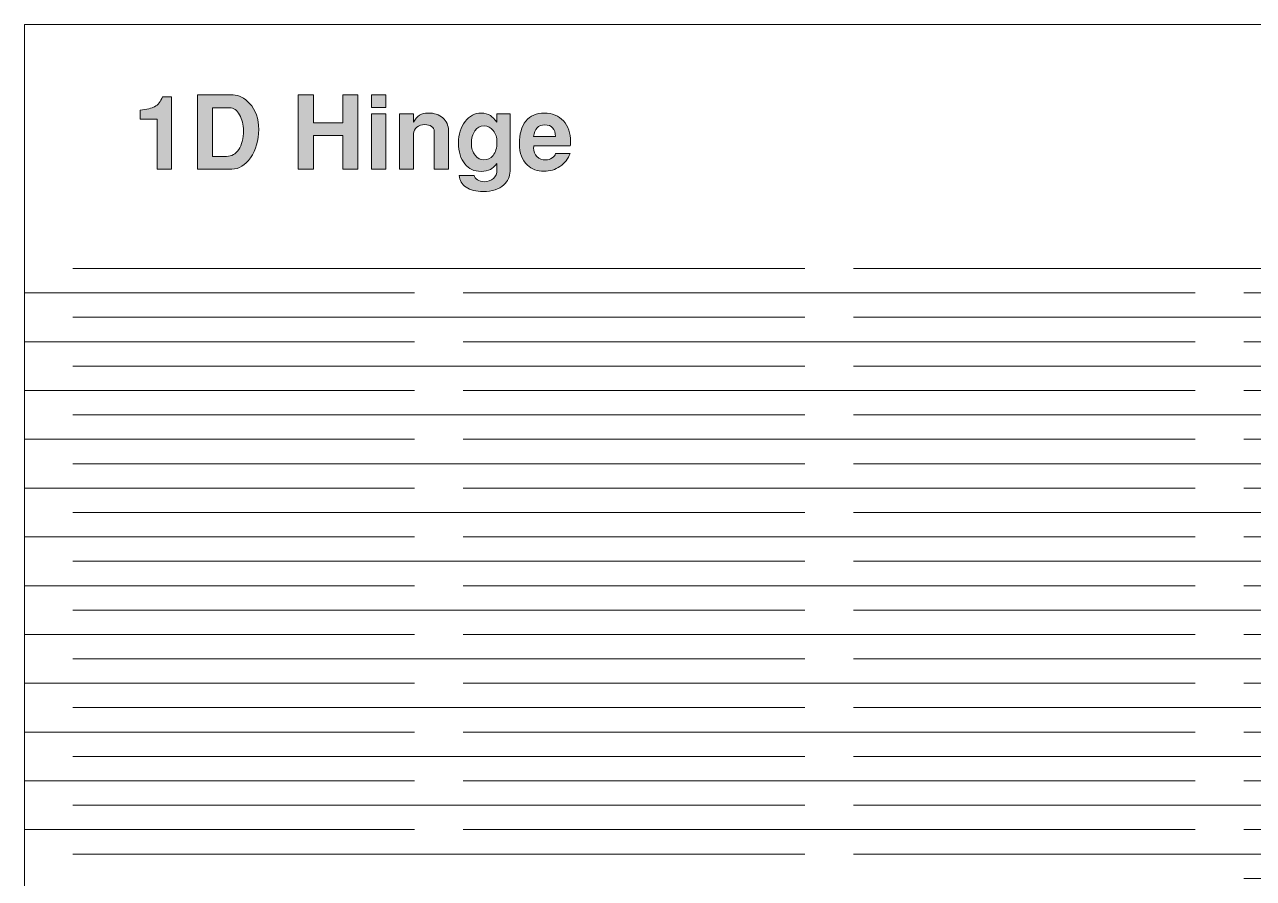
# Model space of a CAD drawing. Header units: inches. Extents: x 0.51 to 4.61, y -3.99 to -0.49.
# Drawn here: x 0.505 to 3.023, y -2.241 to -0.491 of the extents above; entities that cross this region are included whole.
import ezdxf

# ---------------------------------------------------------------- set-up
doc = ezdxf.new("R2010")
doc.units = ezdxf.units.IN
doc.header["$MEASUREMENT"] = 0
doc.layers.add('Layer 1', color=7, linetype='Continuous')

# ---------------------------------------------------------------- blocks, each defined once
blk = doc.blocks.new('block 2')
at = {"layer": 'Layer 1', "color": 7, "lineweight": 5, "true_color": 0xffffff}
for points in [[(0.6041, -0.9907), (2.1041, -0.9907)], [(2.2041, -0.9907), (3.7041, -0.9907)], [(0.505, -1.0407), (1.3041, -1.0407)], [(1.4041, -1.0407), (2.9041, -1.0407)], [(3.0041, -1.0407), (4.5041, -1.0407)], [(0.6041, -1.0907), (2.1041, -1.0907)], [(2.2041, -1.0907), (3.7041, -1.0907)], [(0.505, -1.1407), (1.3041, -1.1407)], [(1.4041, -1.1407), (2.9041, -1.1407)], [(3.0041, -1.1407), (4.5041, -1.1407)], [(0.6041, -1.1907), (2.1041, -1.1907)], [(2.2041, -1.1907), (3.7041, -1.1907)], [(0.505, -1.2407), (1.3041, -1.2407)], [(1.4041, -1.2407), (2.9041, -1.2407)], [(3.0041, -1.2407), (4.5041, -1.2407)], [(0.6041, -1.2907), (2.1041, -1.2907)], [(2.2041, -1.2907), (3.7041, -1.2907)], [(0.505, -1.3407), (1.3041, -1.3407)], [(1.4041, -1.3407), (2.9041, -1.3407)], [(3.0041, -1.3407), (4.5041, -1.3407)], [(0.6041, -1.3907), (2.1041, -1.3907)], [(2.2041, -1.3907), (3.7041, -1.3907)], [(0.505, -1.4407), (1.3041, -1.4407)], [(1.4041, -1.4407), (2.9041, -1.4407)], [(3.0041, -1.4407), (4.5041, -1.4407)], [(0.6041, -1.4907), (2.1041, -1.4907)], [(2.2041, -1.4907), (3.7041, -1.4907)], [(0.505, -1.5407), (1.3041, -1.5407)], [(1.4041, -1.5407), (2.9041, -1.5407)], [(3.0041, -1.5407), (4.5041, -1.5407)], [(0.6041, -1.5907), (2.1041, -1.5907)], [(2.2041, -1.5907), (3.7041, -1.5907)], [(0.505, -1.6407), (1.3041, -1.6407)], [(1.4041, -1.6407), (2.9041, -1.6407)], [(3.0041, -1.6407), (4.5041, -1.6407)], [(0.6041, -1.6907), (2.1041, -1.6907)], [(2.2041, -1.6907), (3.7041, -1.6907)], [(0.505, -1.7406), (1.3041, -1.7406)], [(1.4041, -1.7406), (2.9041, -1.7406)], [(3.0041, -1.7406), (4.5041, -1.7406)], [(0.6041, -1.7906), (2.1041, -1.7906)], [(2.2041, -1.7906), (3.7041, -1.7906)], [(0.505, -1.8406), (1.3041, -1.8406)], [(1.4041, -1.8406), (2.9041, -1.8406)], [(3.0041, -1.8406), (4.5041, -1.8406)], [(0.6041, -1.8906), (2.1041, -1.8906)], [(2.2041, -1.8906), (3.7041, -1.8906)], [(0.505, -1.9406), (1.3041, -1.9406)], [(1.4041, -1.9406), (2.9041, -1.9406)], [(3.0041, -1.9406), (4.5041, -1.9406)], [(0.6041, -1.9906), (2.1041, -1.9906)], [(2.2041, -1.9906), (3.7041, -1.9906)], [(0.505, -2.0406), (1.3041, -2.0406)], [(1.4041, -2.0406), (2.9041, -2.0406)], [(3.0041, -2.0406), (4.5041, -2.0406)], [(0.6041, -2.0906), (2.1041, -2.0906)], [(2.2041, -2.0906), (3.7041, -2.0906)], [(0.505, -2.1406), (1.3041, -2.1406)], [(1.4041, -2.1406), (2.9041, -2.1406)], [(3.0041, -2.1406), (4.5041, -2.1406)], [(0.6041, -2.1906), (2.1041, -2.1906)], [(2.2041, -2.1906), (3.7041, -2.1906)], [(3.0041, -2.2406), (4.5041, -2.2406)]]:
    blk.add_lwpolyline(points, dxfattribs=at)
blk = doc.blocks.new('block 3')
at = {"layer": 'Layer 1', "true_color": 0xed1f24}
h = blk.add_hatch(color=240, dxfattribs=at)
h.dxf.hatch_style = 2
edge = h.paths.add_edge_path()
edge.add_spline(control_points=[(0.8062, -0.7868), (0.8062, -0.7868), (0.777, -0.7868), (0.777, -0.7868), (0.777, -0.7868), (0.777, -0.6847), (0.777, -0.6847), (0.777, -0.6847), (0.7416, -0.6847), (0.7416, -0.6847), (0.7416, -0.6847), (0.7416, -0.6658), (0.7416, -0.6658), (0.7556, -0.6644), (0.7656, -0.6622), (0.7716, -0.6591), (0.7786, -0.6554), (0.7839, -0.6487), (0.7877, -0.6391), (0.7877, -0.6391), (0.8062, -0.6391), (0.8062, -0.6391), (0.8062, -0.6391), (0.8062, -0.7868), (0.8062, -0.7868)], knot_values=[0, 0, 0, 0, 1, 1, 1, 2, 2, 2, 3, 3, 3, 4, 4, 4, 5, 5, 5, 6, 6, 6, 7, 7, 7, 8, 8, 8, 8], degree=3, periodic=1)
h = blk.add_hatch(color=240, dxfattribs=at)
h.dxf.hatch_style = 2
edge = h.paths.add_edge_path()
edge.add_spline(control_points=[(0.9849, -0.7056), (0.9849, -0.7284), (0.9792, -0.7477), (0.9679, -0.7637), (0.957, -0.7791), (0.9444, -0.7868), (0.9299, -0.7868), (0.9299, -0.7868), (0.8591, -0.7868), (0.8591, -0.7868), (0.8591, -0.7868), (0.8591, -0.635), (0.8591, -0.635), (0.8591, -0.635), (0.9322, -0.635), (0.9322, -0.635), (0.9443, -0.635), (0.9556, -0.6407), (0.9662, -0.6522), (0.9787, -0.666), (0.9849, -0.6838), (0.9849, -0.7056)], knot_values=[0, 0, 0, 0, 1, 1, 1, 2, 2, 2, 3, 3, 3, 4, 4, 4, 5, 5, 5, 6, 6, 6, 7, 7, 7, 7], degree=3, periodic=1)
edge = h.paths.add_edge_path()
edge.add_spline(control_points=[(0.9535, -0.7081), (0.9535, -0.6957), (0.9509, -0.685), (0.9458, -0.6758), (0.9404, -0.6661), (0.9336, -0.6612), (0.9254, -0.6612), (0.9254, -0.6612), (0.8904, -0.6612), (0.8904, -0.6612), (0.8904, -0.6612), (0.8904, -0.7608), (0.8904, -0.7608), (0.8904, -0.7608), (0.9191, -0.7608), (0.9191, -0.7608), (0.9292, -0.7608), (0.9375, -0.7561), (0.9439, -0.7467), (0.9503, -0.7374), (0.9535, -0.7245), (0.9535, -0.7081)], knot_values=[0, 0, 0, 0, 1, 1, 1, 2, 2, 2, 3, 3, 3, 4, 4, 4, 5, 5, 5, 6, 6, 6, 7, 7, 7, 7], degree=3, periodic=1)
h = blk.add_hatch(color=240, dxfattribs=at)
h.dxf.hatch_style = 2
h.paths.add_polyline_path([(1.1883, -0.7868), (1.157, -0.7868), (1.157, -0.7181), (1.0968, -0.7181), (1.0968, -0.7868), (1.0656, -0.7868), (1.0656, -0.635), (1.0968, -0.635), (1.0968, -0.692), (1.157, -0.692), (1.157, -0.635), (1.1883, -0.635)])
h = blk.add_hatch(color=240, dxfattribs=at)
h.dxf.hatch_style = 2
h.paths.add_polyline_path([(1.2451, -0.661), (1.216, -0.661), (1.216, -0.635), (1.2451, -0.635)])
h.paths.add_polyline_path([(1.2451, -0.7868), (1.216, -0.7868), (1.216, -0.6739), (1.2451, -0.6739)])
h = blk.add_hatch(color=240, dxfattribs=at)
h.dxf.hatch_style = 2
edge = h.paths.add_edge_path()
edge.add_spline(control_points=[(1.3737, -0.7868), (1.3737, -0.7868), (1.3445, -0.7868), (1.3445, -0.7868), (1.3445, -0.7868), (1.3445, -0.7093), (1.3445, -0.7093), (1.3445, -0.7052), (1.3428, -0.7019), (1.3393, -0.6994), (1.3358, -0.697), (1.3311, -0.6958), (1.3251, -0.6958), (1.3186, -0.6958), (1.3132, -0.6975), (1.3088, -0.701), (1.3044, -0.7045), (1.3022, -0.7088), (1.3022, -0.7141), (1.3022, -0.7141), (1.3022, -0.7868), (1.3022, -0.7868), (1.3022, -0.7868), (1.2731, -0.7868), (1.2731, -0.7868), (1.2731, -0.7868), (1.2731, -0.6739), (1.2731, -0.6739), (1.2731, -0.6739), (1.3022, -0.6739), (1.3022, -0.6739), (1.3022, -0.6739), (1.3022, -0.6908), (1.3022, -0.6908), (1.3087, -0.6783), (1.3186, -0.672), (1.3318, -0.672), (1.3444, -0.672), (1.3546, -0.6753), (1.3622, -0.6818), (1.3699, -0.6884), (1.3737, -0.697), (1.3737, -0.7077), (1.3737, -0.7077), (1.3737, -0.7868), (1.3737, -0.7868)], knot_values=[0, 0, 0, 0, 1, 1, 1, 2, 2, 2, 3, 3, 3, 4, 4, 4, 5, 5, 5, 6, 6, 6, 7, 7, 7, 8, 8, 8, 9, 9, 9, 10, 10, 10, 11, 11, 11, 12, 12, 12, 13, 13, 13, 14, 14, 14, 15, 15, 15, 15], degree=3, periodic=1)
h = blk.add_hatch(color=240, dxfattribs=at)
h.dxf.hatch_style = 2
edge = h.paths.add_edge_path()
edge.add_spline(control_points=[(1.4999, -0.791), (1.4999, -0.8022), (1.4957, -0.8117), (1.4872, -0.8193), (1.4774, -0.8282), (1.4633, -0.8327), (1.4449, -0.8327), (1.4301, -0.8327), (1.4184, -0.8298), (1.4098, -0.824), (1.4013, -0.8183), (1.3967, -0.8102), (1.396, -0.8), (1.396, -0.8), (1.4266, -0.8), (1.4266, -0.8), (1.4273, -0.8033), (1.4295, -0.8062), (1.4333, -0.8088), (1.437, -0.8114), (1.4415, -0.8127), (1.4467, -0.8127), (1.4545, -0.8127), (1.4608, -0.8105), (1.4657, -0.8061), (1.4706, -0.8017), (1.4731, -0.7959), (1.4731, -0.7887), (1.4731, -0.7812), (1.473, -0.7768), (1.4729, -0.7756), (1.4682, -0.7813), (1.4638, -0.7852), (1.4597, -0.7875), (1.4546, -0.7902), (1.4483, -0.7916), (1.4406, -0.7916), (1.4266, -0.7916), (1.4155, -0.7866), (1.4073, -0.7764), (1.3986, -0.7659), (1.3943, -0.7513), (1.3943, -0.7329), (1.3943, -0.7157), (1.3988, -0.7012), (1.4077, -0.6895), (1.4166, -0.6779), (1.4277, -0.672), (1.4408, -0.672), (1.4482, -0.672), (1.4546, -0.6738), (1.4599, -0.6772), (1.4638, -0.6799), (1.4682, -0.6844), (1.4731, -0.6908), (1.4731, -0.6908), (1.4731, -0.6739), (1.4731, -0.6739), (1.4731, -0.6739), (1.4999, -0.6739), (1.4999, -0.6739), (1.4999, -0.6739), (1.4999, -0.791), (1.4999, -0.791)], knot_values=[0, 0, 0, 0, 1, 1, 1, 2, 2, 2, 3, 3, 3, 4, 4, 4, 5, 5, 5, 6, 6, 6, 7, 7, 7, 8, 8, 8, 9, 9, 9, 10, 10, 10, 11, 11, 11, 12, 12, 12, 13, 13, 13, 14, 14, 14, 15, 15, 15, 16, 16, 16, 17, 17, 17, 18, 18, 18, 19, 19, 19, 20, 20, 20, 21, 21, 21, 21], degree=3, periodic=1)
edge = h.paths.add_edge_path()
edge.add_spline(control_points=[(1.4731, -0.732), (1.4731, -0.7223), (1.4706, -0.7143), (1.4656, -0.7079), (1.4606, -0.7015), (1.4542, -0.6983), (1.4466, -0.6983), (1.4388, -0.6983), (1.4326, -0.7017), (1.4278, -0.7084), (1.4231, -0.7151), (1.4208, -0.7238), (1.4208, -0.7343), (1.4208, -0.7439), (1.4232, -0.7519), (1.4282, -0.7584), (1.4331, -0.7649), (1.4391, -0.7681), (1.4462, -0.7681), (1.454, -0.7681), (1.4603, -0.7651), (1.4651, -0.7591), (1.4704, -0.7526), (1.4731, -0.7436), (1.4731, -0.732)], knot_values=[0, 0, 0, 0, 1, 1, 1, 2, 2, 2, 3, 3, 3, 4, 4, 4, 5, 5, 5, 6, 6, 6, 7, 7, 7, 8, 8, 8, 8], degree=3, periodic=1)
h = blk.add_hatch(color=240, dxfattribs=at)
h.dxf.hatch_style = 2
edge = h.paths.add_edge_path()
edge.add_spline(control_points=[(1.6241, -0.7306), (1.6241, -0.7339), (1.6239, -0.7369), (1.6235, -0.7395), (1.6235, -0.7395), (1.5487, -0.7395), (1.5487, -0.7395), (1.5484, -0.7404), (1.5483, -0.7417), (1.5483, -0.7435), (1.5483, -0.7509), (1.5505, -0.7568), (1.5551, -0.7613), (1.5596, -0.7658), (1.5655, -0.7681), (1.5728, -0.7681), (1.5777, -0.7681), (1.5821, -0.7667), (1.5862, -0.7639), (1.59, -0.7613), (1.5923, -0.7583), (1.5933, -0.755), (1.5933, -0.755), (1.6229, -0.755), (1.6229, -0.755), (1.619, -0.7659), (1.6121, -0.7747), (1.6023, -0.7814), (1.5925, -0.7881), (1.5816, -0.7914), (1.5695, -0.7914), (1.556, -0.7914), (1.5447, -0.7872), (1.5356, -0.7787), (1.5246, -0.7686), (1.5191, -0.7541), (1.5191, -0.7352), (1.5191, -0.7149), (1.5235, -0.6993), (1.5323, -0.6884), (1.5412, -0.6775), (1.5538, -0.672), (1.5704, -0.672), (1.5865, -0.672), (1.5994, -0.6774), (1.6093, -0.6882), (1.6192, -0.6989), (1.6241, -0.7131), (1.6241, -0.7306)], knot_values=[0, 0, 0, 0, 1, 1, 1, 2, 2, 2, 3, 3, 3, 4, 4, 4, 5, 5, 5, 6, 6, 6, 7, 7, 7, 8, 8, 8, 9, 9, 9, 10, 10, 10, 11, 11, 11, 12, 12, 12, 13, 13, 13, 14, 14, 14, 15, 15, 15, 16, 16, 16, 16], degree=3, periodic=1)
edge = h.paths.add_edge_path()
edge.add_spline(control_points=[(1.5933, -0.72), (1.5924, -0.7043), (1.5851, -0.6964), (1.5714, -0.6964), (1.5575, -0.6964), (1.5498, -0.7043), (1.5483, -0.72), (1.5483, -0.72), (1.5933, -0.72), (1.5933, -0.72)], knot_values=[0, 0, 0, 0, 1, 1, 1, 2, 2, 2, 3, 3, 3, 3], degree=3, periodic=1)
at = {"layer": 'Layer 1', "lineweight": 0}
for points in [[(1.1883, -0.7868), (1.157, -0.7868), (1.157, -0.7181), (1.0968, -0.7181), (1.0968, -0.7868), (1.0656, -0.7868), (1.0656, -0.635), (1.0968, -0.635), (1.0968, -0.692), (1.157, -0.692), (1.157, -0.635), (1.1883, -0.635), (1.1883, -0.7868)], [(1.2451, -0.661), (1.216, -0.661), (1.216, -0.635), (1.2451, -0.635), (1.2451, -0.661)], [(1.2451, -0.7868), (1.216, -0.7868), (1.216, -0.6739), (1.2451, -0.6739), (1.2451, -0.7868)]]:
    blk.add_lwpolyline(points, dxfattribs=at)
for points, knots in [([(0.8062, -0.7868), (0.8062, -0.7868), (0.777, -0.7868), (0.777, -0.7868), (0.777, -0.7868), (0.777, -0.6847), (0.777, -0.6847), (0.777, -0.6847), (0.7416, -0.6847), (0.7416, -0.6847), (0.7416, -0.6847), (0.7416, -0.6658), (0.7416, -0.6658), (0.7556, -0.6644), (0.7656, -0.6622), (0.7716, -0.6591), (0.7786, -0.6554), (0.7839, -0.6487), (0.7877, -0.6391), (0.7877, -0.6391), (0.8062, -0.6391), (0.8062, -0.6391), (0.8062, -0.6391), (0.8062, -0.7868), (0.8062, -0.7868)], [0, 0, 0, 0, 1, 1, 1, 2, 2, 2, 3, 3, 3, 4, 4, 4, 5, 5, 5, 6, 6, 6, 7, 7, 7, 8, 8, 8, 8]), ([(0.9849, -0.7056), (0.9849, -0.7284), (0.9792, -0.7477), (0.9679, -0.7637), (0.957, -0.7791), (0.9444, -0.7868), (0.9299, -0.7868), (0.9299, -0.7868), (0.8591, -0.7868), (0.8591, -0.7868), (0.8591, -0.7868), (0.8591, -0.635), (0.8591, -0.635), (0.8591, -0.635), (0.9322, -0.635), (0.9322, -0.635), (0.9443, -0.635), (0.9556, -0.6407), (0.9662, -0.6522), (0.9787, -0.666), (0.9849, -0.6838), (0.9849, -0.7056)], [0, 0, 0, 0, 1, 1, 1, 2, 2, 2, 3, 3, 3, 4, 4, 4, 5, 5, 5, 6, 6, 6, 7, 7, 7, 7]), ([(0.9535, -0.7081), (0.9535, -0.6957), (0.9509, -0.685), (0.9458, -0.6758), (0.9404, -0.6661), (0.9336, -0.6612), (0.9254, -0.6612), (0.9254, -0.6612), (0.8904, -0.6612), (0.8904, -0.6612), (0.8904, -0.6612), (0.8904, -0.7608), (0.8904, -0.7608), (0.8904, -0.7608), (0.9191, -0.7608), (0.9191, -0.7608), (0.9292, -0.7608), (0.9375, -0.7561), (0.9439, -0.7467), (0.9503, -0.7374), (0.9535, -0.7245), (0.9535, -0.7081)], [0, 0, 0, 0, 1, 1, 1, 2, 2, 2, 3, 3, 3, 4, 4, 4, 5, 5, 5, 6, 6, 6, 7, 7, 7, 7]), ([(1.3737, -0.7868), (1.3737, -0.7868), (1.3445, -0.7868), (1.3445, -0.7868), (1.3445, -0.7868), (1.3445, -0.7093), (1.3445, -0.7093), (1.3445, -0.7052), (1.3428, -0.7019), (1.3393, -0.6994), (1.3358, -0.697), (1.3311, -0.6958), (1.3251, -0.6958), (1.3186, -0.6958), (1.3132, -0.6975), (1.3088, -0.701), (1.3044, -0.7045), (1.3022, -0.7088), (1.3022, -0.7141), (1.3022, -0.7141), (1.3022, -0.7868), (1.3022, -0.7868), (1.3022, -0.7868), (1.2731, -0.7868), (1.2731, -0.7868), (1.2731, -0.7868), (1.2731, -0.6739), (1.2731, -0.6739), (1.2731, -0.6739), (1.3022, -0.6739), (1.3022, -0.6739), (1.3022, -0.6739), (1.3022, -0.6908), (1.3022, -0.6908), (1.3087, -0.6783), (1.3186, -0.672), (1.3318, -0.672), (1.3444, -0.672), (1.3546, -0.6753), (1.3622, -0.6818), (1.3699, -0.6884), (1.3737, -0.697), (1.3737, -0.7077), (1.3737, -0.7077), (1.3737, -0.7868), (1.3737, -0.7868)], [0, 0, 0, 0, 1, 1, 1, 2, 2, 2, 3, 3, 3, 4, 4, 4, 5, 5, 5, 6, 6, 6, 7, 7, 7, 8, 8, 8, 9, 9, 9, 10, 10, 10, 11, 11, 11, 12, 12, 12, 13, 13, 13, 14, 14, 14, 15, 15, 15, 15]), ([(1.4999, -0.791), (1.4999, -0.8022), (1.4957, -0.8117), (1.4872, -0.8193), (1.4774, -0.8282), (1.4633, -0.8327), (1.4449, -0.8327), (1.4301, -0.8327), (1.4184, -0.8298), (1.4098, -0.824), (1.4013, -0.8183), (1.3967, -0.8102), (1.396, -0.8), (1.396, -0.8), (1.4266, -0.8), (1.4266, -0.8), (1.4273, -0.8033), (1.4295, -0.8062), (1.4333, -0.8088), (1.437, -0.8114), (1.4415, -0.8127), (1.4467, -0.8127), (1.4545, -0.8127), (1.4608, -0.8105), (1.4657, -0.8061), (1.4706, -0.8017), (1.4731, -0.7959), (1.4731, -0.7887), (1.4731, -0.7812), (1.473, -0.7768), (1.4729, -0.7756), (1.4682, -0.7813), (1.4638, -0.7852), (1.4597, -0.7875), (1.4546, -0.7902), (1.4483, -0.7916), (1.4406, -0.7916), (1.4266, -0.7916), (1.4155, -0.7866), (1.4073, -0.7764), (1.3986, -0.7659), (1.3943, -0.7513), (1.3943, -0.7329), (1.3943, -0.7157), (1.3988, -0.7012), (1.4077, -0.6895), (1.4166, -0.6779), (1.4277, -0.672), (1.4408, -0.672), (1.4482, -0.672), (1.4546, -0.6738), (1.4599, -0.6772), (1.4638, -0.6799), (1.4682, -0.6844), (1.4731, -0.6908), (1.4731, -0.6908), (1.4731, -0.6739), (1.4731, -0.6739), (1.4731, -0.6739), (1.4999, -0.6739), (1.4999, -0.6739), (1.4999, -0.6739), (1.4999, -0.791), (1.4999, -0.791)], [0, 0, 0, 0, 1, 1, 1, 2, 2, 2, 3, 3, 3, 4, 4, 4, 5, 5, 5, 6, 6, 6, 7, 7, 7, 8, 8, 8, 9, 9, 9, 10, 10, 10, 11, 11, 11, 12, 12, 12, 13, 13, 13, 14, 14, 14, 15, 15, 15, 16, 16, 16, 17, 17, 17, 18, 18, 18, 19, 19, 19, 20, 20, 20, 21, 21, 21, 21]), ([(1.6241, -0.7306), (1.6241, -0.7339), (1.6239, -0.7369), (1.6235, -0.7395), (1.6235, -0.7395), (1.5487, -0.7395), (1.5487, -0.7395), (1.5484, -0.7404), (1.5483, -0.7417), (1.5483, -0.7435), (1.5483, -0.7509), (1.5505, -0.7568), (1.5551, -0.7613), (1.5596, -0.7658), (1.5655, -0.7681), (1.5728, -0.7681), (1.5777, -0.7681), (1.5821, -0.7667), (1.5862, -0.7639), (1.59, -0.7613), (1.5923, -0.7583), (1.5933, -0.755), (1.5933, -0.755), (1.6229, -0.755), (1.6229, -0.755), (1.619, -0.7659), (1.6121, -0.7747), (1.6023, -0.7814), (1.5925, -0.7881), (1.5816, -0.7914), (1.5695, -0.7914), (1.556, -0.7914), (1.5447, -0.7872), (1.5356, -0.7787), (1.5246, -0.7686), (1.5191, -0.7541), (1.5191, -0.7352), (1.5191, -0.7149), (1.5235, -0.6993), (1.5323, -0.6884), (1.5412, -0.6775), (1.5538, -0.672), (1.5704, -0.672), (1.5865, -0.672), (1.5994, -0.6774), (1.6093, -0.6882), (1.6192, -0.6989), (1.6241, -0.7131), (1.6241, -0.7306)], [0, 0, 0, 0, 1, 1, 1, 2, 2, 2, 3, 3, 3, 4, 4, 4, 5, 5, 5, 6, 6, 6, 7, 7, 7, 8, 8, 8, 9, 9, 9, 10, 10, 10, 11, 11, 11, 12, 12, 12, 13, 13, 13, 14, 14, 14, 15, 15, 15, 16, 16, 16, 16]), ([(1.4731, -0.732), (1.4731, -0.7223), (1.4706, -0.7143), (1.4656, -0.7079), (1.4606, -0.7015), (1.4542, -0.6983), (1.4466, -0.6983), (1.4388, -0.6983), (1.4326, -0.7017), (1.4278, -0.7084), (1.4231, -0.7151), (1.4208, -0.7238), (1.4208, -0.7343), (1.4208, -0.7439), (1.4232, -0.7519), (1.4282, -0.7584), (1.4331, -0.7649), (1.4391, -0.7681), (1.4462, -0.7681), (1.454, -0.7681), (1.4603, -0.7651), (1.4651, -0.7591), (1.4704, -0.7526), (1.4731, -0.7436), (1.4731, -0.732)], [0, 0, 0, 0, 1, 1, 1, 2, 2, 2, 3, 3, 3, 4, 4, 4, 5, 5, 5, 6, 6, 6, 7, 7, 7, 8, 8, 8, 8]), ([(1.5933, -0.72), (1.5924, -0.7043), (1.5851, -0.6964), (1.5714, -0.6964), (1.5575, -0.6964), (1.5498, -0.7043), (1.5483, -0.72), (1.5483, -0.72), (1.5933, -0.72), (1.5933, -0.72)], [0, 0, 0, 0, 1, 1, 1, 2, 2, 2, 3, 3, 3, 3])]:
    blk.add_open_spline(points, degree=3, knots=knots, dxfattribs=at)

msp = doc.modelspace()

# ---------------------------------------------------------------- linework, layer by layer
at = {"layer": 'Layer 1', "color": 7, "lineweight": 5, "true_color": 0xffffff}
msp.add_open_spline([(4.6062, -0.4907), (4.6062, -0.4907), (0.505, -0.4907), (0.505, -0.4907), (0.505, -0.4907), (0.505, -1.177), (0.505, -1.177), (0.505, -1.177), (0.505, -1.1769), (0.505, -1.1769), (0.505, -1.1769), (0.505, -3.3044), (0.505, -3.3044), (0.505, -3.3044), (0.505, -3.9907), (0.505, -3.9907), (0.505, -3.9907), (4.6062, -3.9907), (4.6062, -3.9907), (4.6062, -3.9907), (4.5995, -3.9907), (4.5995, -3.9907), (4.5995, -3.9907), (4.5995, -3.3044), (4.5995, -3.3044), (4.5995, -3.3044), (4.5995, -1.177), (4.5995, -1.177), (4.5995, -1.177), (4.5995, -1.177), (4.5995, -1.177), (4.5995, -1.177), (4.5995, -0.4907), (4.5995, -0.4907)], degree=3, knots=[0, 0, 0, 0, 1, 1, 1, 2, 2, 2, 3, 3, 3, 4, 4, 4, 5, 5, 5, 6, 6, 6, 7, 7, 7, 8, 8, 8, 9, 9, 9, 10, 10, 10, 11, 11, 11, 11], dxfattribs=at)

# ---------------------------------------------------------------- block references
at = {"layer": 'Layer 1'}
for name in ['block 3', 'block 2']:
    msp.add_blockref(name, (0, 0), dxfattribs=at)

doc.saveas('drawing.dxf')
